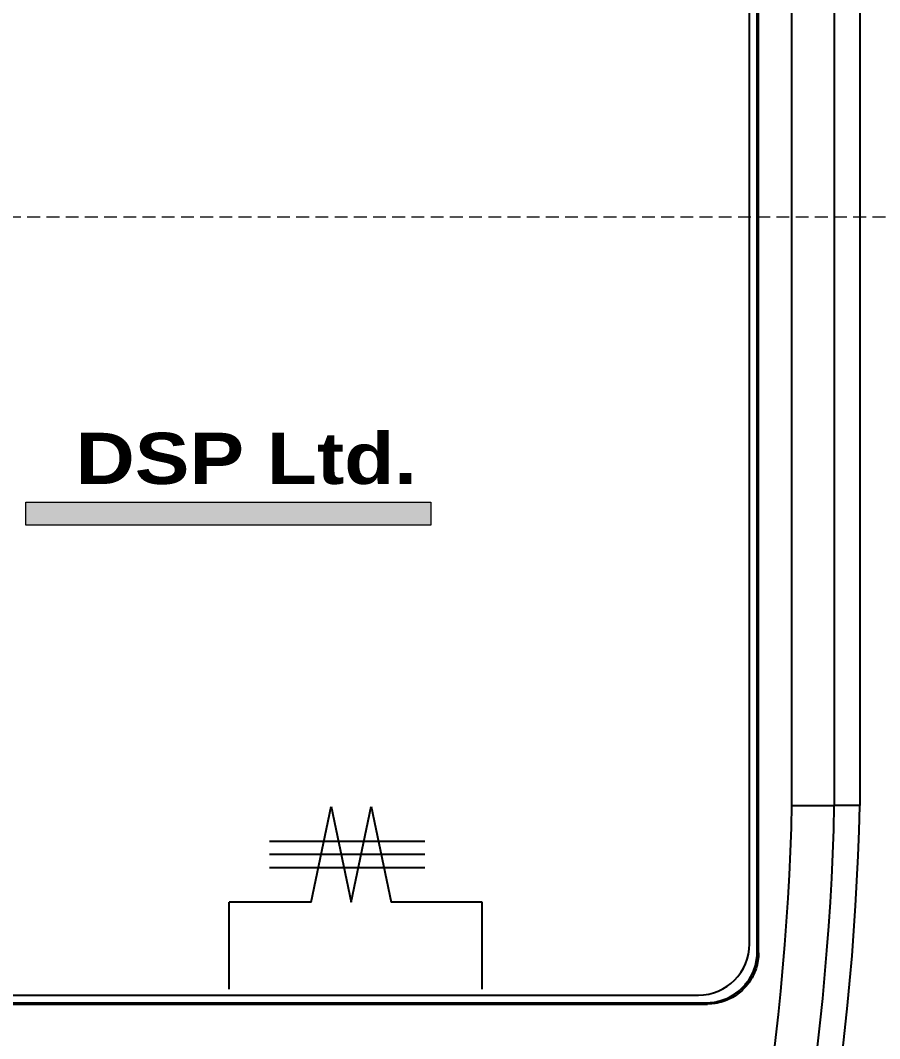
# Model space of a CAD drawing. Header units: millimetres. Extents: x 77 to 917, y 105 to 1108.
# Drawn here: x 386.48 to 403.25, y 635.92 to 655.81 of the extents above; entities that cross this region are included whole.
import ezdxf

# ---------------------------------------------------------------- set-up
doc = ezdxf.new("R2010")
doc.units = ezdxf.units.MM
doc.linetypes.add('DASHED2', pattern=[0.375, 0.25, -0.125])
doc.layers.add('ASHADE', color=7, linetype='Continuous')
doc.styles.get("Standard").update_dxf_attribs({"font": 'BareunDotumPro1.ttf'})

# ---------------------------------------------------------------- blocks, each defined once
blk = doc.blocks.new('abcde')
at = {"layer": 'ASHADE', "lineweight": 5}
blk.add_hatch(color=5, dxfattribs=at).paths.add_polyline_path([(6745.16, 94.93), (6745.16, 103.27), (6891.57, 103.27), (6891.57, 94.93)])
for p, q in [((6745.16, 94.93), (6745.16, 103.27)), ((6891.57, 103.27), (6891.57, 94.93))]:
    blk.add_line(p, q, dxfattribs=at)
at = {"layer": 'ASHADE', "color": 5, "lineweight": 5}
for p, q in [((6745.16, 103.27), (6891.57, 103.27)), ((6891.57, 94.93), (6745.16, 94.93))]:
    blk.add_line(p, q, dxfattribs=at)
at = {"layer": 'ASHADE', "lineweight": 5, "insert": (6763.1, 128.35), "char_height": 18.5261, "width": 329.6254, "attachment_point": 1}
blk.add_mtext('{\\fArial Black|b0|i0|c0|p34;DSP Ltd.}', dxfattribs=at)

msp = doc.modelspace()

# ---------------------------------------------------------------- linework, layer by layer
at = {"color": 7, "linetype": 'Continuous'}
for p, q in [((400.711, 637.769), (400.711, 666.169)), ((400.861, 637.619), (400.861, 666.319)), ((400.886, 637.594), (400.886, 666.343)), ((401.538, 640.49), (401.538, 663.448)), ((402.366, 640.474), (402.366, 663.463)), ((402.861, 663.469), (402.861, 640.469)), ((401.538, 640.474), (402.366, 640.474)), ((402.861, 640.469), (402.366, 640.474)), ((390.554, 636.885), (390.554, 638.584)), ((395.489, 636.885), (395.489, 638.584)), ((400.886, 637.594), (400.861, 637.619)), ((326.011, 636.769), (399.711, 636.769)), ((325.837, 636.594), (399.886, 636.594)), ((325.861, 636.619), (399.862, 636.619)), ((399.886, 636.594), (399.862, 636.619))]:
    msp.add_line(p, q, dxfattribs=at)
at = {"color": 1, "linetype": 'DASHED2', "lineweight": 5}
msp.add_line((366.361, 651.969), (405.507, 651.969), dxfattribs=at)
for p, q in [((392.152, 638.584), (392.542, 640.452)), ((392.542, 640.452), (392.932, 638.584)), ((392.932, 638.584), (393.322, 640.452)), ((393.322, 640.452), (393.712, 638.584)), ((391.337, 639.777), (394.37, 639.777)), ((391.337, 639.518), (394.37, 639.518)), ((391.337, 639.259), (394.37, 639.259)), ((392.152, 638.584), (390.554, 638.584)), ((395.489, 638.584), (393.712, 638.584))]:
    msp.add_line(p, q)
at = {"color": 7, "linetype": 'Continuous'}
for centre, radius, start, end in [((352.873, 641.56), 48.677, 341.5561, 358.7396), ((352.873, 641.56), 49.504, 341.2439, 358.7429), ((352.873, 641.56), 50, 340.8279, 358.7491), ((399.711, 637.769), 1, 270, 0)]:
    msp.add_arc(centre, radius, start, end, dxfattribs=at)
for points in [[(399.862, 636.619), (399.966, 636.619), (400.176, 636.652), (400.459, 636.796), (400.684, 637.021), (400.828, 637.304), (400.861, 637.514), (400.861, 637.619)], [(400.886, 637.594), (400.886, 637.49), (400.853, 637.28), (400.708, 636.997), (400.483, 636.772), (400.2, 636.628), (399.99, 636.594), (399.886, 636.594)]]:
    msp.add_open_spline(points, degree=3, knots=[0, 0, 0, 0, 0.31286, 0.625669, 0.938459, 1.251268, 1.564128, 1.564128, 1.564128, 1.564128], dxfattribs=at)

# ---------------------------------------------------------------- block references
at = {"color": 0, "xscale": 0.05400000000000001, "yscale": 0.05400000000000001, "zscale": 0.05400000000000001}
msp.add_blockref('abcde', (22.346, 640.822), dxfattribs=at)

doc.saveas('drawing.dxf')
